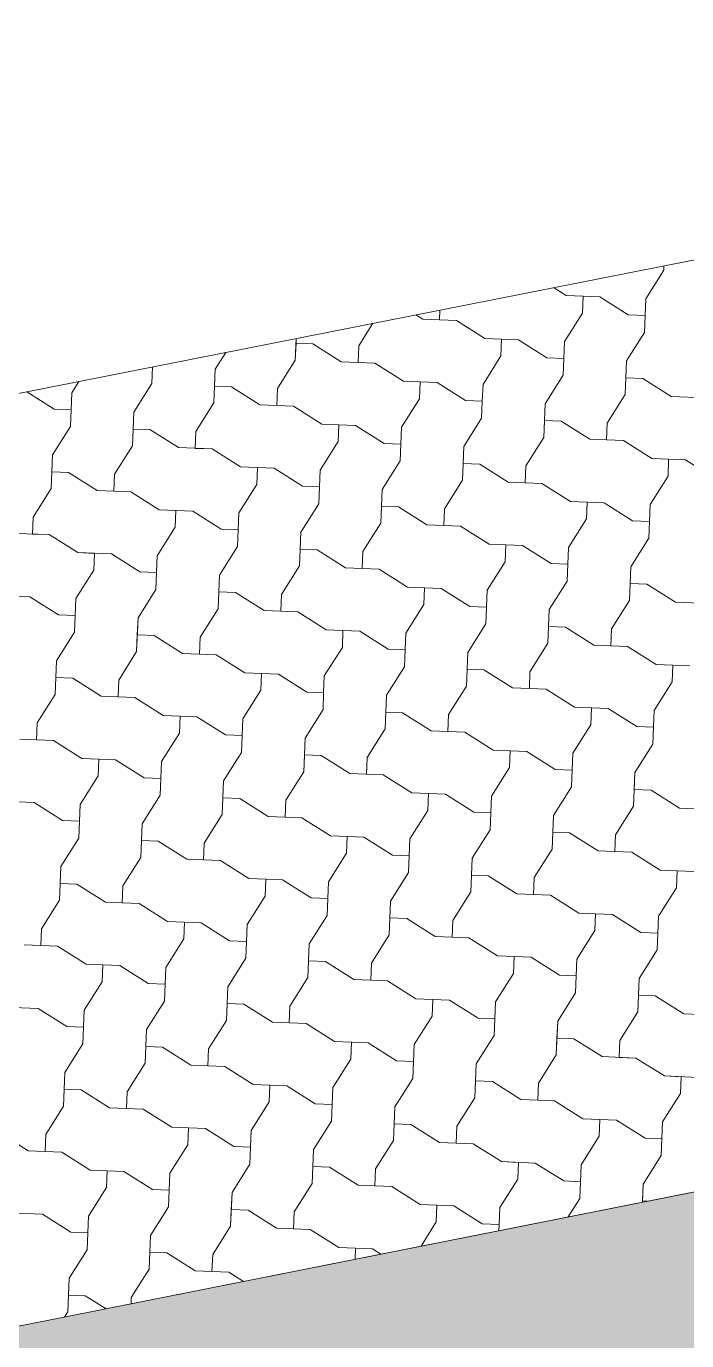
# Model space of a CAD drawing. Header units: metres. Extents: x -111189 to -108577, y -72951 to -72647.
# Drawn here: x -110663.104 to -110662.089, y -72941.344 to -72939.325 of the extents above; entities that cross this region are included whole.
import ezdxf

# ---------------------------------------------------------------- set-up
doc = ezdxf.new("R2010")
doc.units = ezdxf.units.M
doc.header["$MEASUREMENT"] = 0
doc.set_wipeout_variables(frame=1)
doc.linetypes.add('Dot & Dashed', pattern=[0.670278, 0.3175, -0.176389, 0, -0.176389])
doc.linetypes.add('Wipeout_Contour', pattern=[1, 0, -1])
for name, color, linetype in [('Muro Não Confinante - MNC1_1_0', 7, 'Continuous'), ('Muro Não Confinante - MNC1_1_02 - ESTRADAS', 7, 'Continuous'), ('Muro Não Confinante - MNC1_1_02 - PASSEIOS', 7, 'Continuous'), ('Planta Piso -1_1_01 - TERRENO PROPOSTO', 7, 'Continuous')]:
    doc.layers.add(name, color=color, linetype=linetype)

# ---------------------------------------------------------------- blocks, each defined once
blk = doc.blocks.new('*X143', base_point=(-110694.4627, -72968.689))
at = {"layer": 'Muro Não Confinante - MNC1_1_02 - PASSEIOS', "color": 253, "linetype": 'Continuous', "lineweight": 9, "ltscale": 1000}
for p, q in [((-110662.1516, -72939.7431), (-110662.1239, -72939.6994)), ((-110662.1239, -72939.6994), (-110662.1237, -72939.6925)), ((-110662.2934, -72939.726), (-110662.274, -72939.7383)), ((-110662.2934, -72939.726), (-110662.274, -72939.7383)), ((-110662.274, -72939.7383), (-110662.2481, -72939.7393)), ((-110662.274, -72939.7383), (-110662.2222, -72939.7403)), ((-110662.2491, -72939.7652), (-110662.2481, -72939.7393)), ((-110662.2222, -72939.7403), (-110662.1785, -72939.768)), ((-110662.1516, -72939.7431), (-110662.1526, -72939.769)), ((-110662.4682, -72939.7605), (-110662.4688, -72939.7754)), ((-110662.4682, -72939.7605), (-110662.4688, -72939.7754)), ((-110662.5929, -72939.8154), (-110662.5711, -72939.7808)), ((-110662.5929, -72939.8154), (-110662.5711, -72939.7808)), ((-110662.5051, -72939.7678), (-110662.4946, -72939.7744)), ((-110662.4946, -72939.7744), (-110662.4429, -72939.7765)), ((-110662.4429, -72939.7765), (-110662.4688, -72939.7754)), ((-110662.4429, -72939.7765), (-110662.3991, -72939.8041)), ((-110662.4429, -72939.7765), (-110662.3991, -72939.8041)), ((-110662.2768, -72939.8089), (-110662.2491, -72939.7652)), ((-110662.1785, -72939.768), (-110662.1526, -72939.769)), ((-110662.1536, -72939.7949), (-110662.1526, -72939.769)), ((-110662.1536, -72939.7949), (-110662.1526, -72939.769)), ((-110662.6905, -72939.8374), (-110662.6891, -72939.8042)), ((-110662.6891, -72939.8042), (-110662.6894, -72939.8116)), ((-110662.3991, -72939.8041), (-110662.3733, -72939.8051)), ((-110662.3991, -72939.8041), (-110662.3474, -72939.8061)), ((-110662.1813, -72939.8386), (-110662.1536, -72939.7949)), ((-110662.1813, -72939.8386), (-110662.1536, -72939.7949)), ((-110662.6905, -72939.8374), (-110662.6894, -72939.8116)), ((-110662.6636, -72939.8126), (-110662.6894, -72939.8116)), ((-110662.6636, -72939.8126), (-110662.6198, -72939.8402)), ((-110662.5929, -72939.8154), (-110662.5939, -72939.8412)), ((-110662.5929, -72939.8154), (-110662.5939, -72939.8412)), ((-110662.3743, -72939.831), (-110662.3733, -72939.8051)), ((-110662.3474, -72939.8061), (-110662.3036, -72939.8338)), ((-110662.2768, -72939.8089), (-110662.2778, -72939.8348)), ((-110662.8136, -72939.8515), (-110662.7972, -72939.8255)), ((-110662.8136, -72939.8515), (-110662.7972, -72939.8255)), ((-110662.7181, -72939.8812), (-110662.6905, -72939.8374)), ((-110662.7181, -72939.8812), (-110662.6905, -72939.8374)), ((-110662.6198, -72939.8402), (-110662.5681, -72939.8423)), ((-110662.5681, -72939.8423), (-110662.5939, -72939.8412)), ((-110662.5681, -72939.8423), (-110662.5243, -72939.8699)), ((-110662.5681, -72939.8423), (-110662.5243, -72939.8699)), ((-110662.4019, -72939.8748), (-110662.3743, -72939.831)), ((-110662.3036, -72939.8338), (-110662.2778, -72939.8348)), ((-110662.2788, -72939.8607), (-110662.2778, -72939.8348)), ((-110662.2788, -72939.8607), (-110662.2778, -72939.8348)), ((-110662.1833, -72939.8904), (-110662.1813, -72939.8386)), ((-110662.1813, -72939.8386), (-110662.1823, -72939.8645)), ((-110662.9111, -72939.8735), (-110662.9101, -72939.8478)), ((-110662.9111, -72939.8735), (-110662.9101, -72939.8478)), ((-110662.8156, -72939.9032), (-110662.8136, -72939.8515)), ((-110662.8136, -72939.8515), (-110662.8146, -72939.8774)), ((-110662.3064, -72939.9044), (-110662.2788, -72939.8607)), ((-110662.3064, -72939.9044), (-110662.2788, -72939.8607)), ((-110662.1833, -72939.8904), (-110662.1823, -72939.8645)), ((-110662.1564, -72939.8655), (-110662.1823, -72939.8645)), ((-110663.0343, -72939.8876), (-110663.0232, -72939.8701)), ((-110662.9388, -72939.9173), (-110662.9111, -72939.8735)), ((-110662.9388, -72939.9173), (-110662.9111, -72939.8735)), ((-110662.8156, -72939.9032), (-110662.8146, -72939.8774)), ((-110662.7888, -72939.8784), (-110662.8146, -72939.8774)), ((-110662.7888, -72939.8784), (-110662.745, -72939.906)), ((-110662.7181, -72939.8812), (-110662.7191, -72939.9071)), ((-110662.7181, -72939.8812), (-110662.7191, -72939.9071)), ((-110662.5243, -72939.8699), (-110662.4985, -72939.8709)), ((-110662.5243, -72939.8699), (-110662.4726, -72939.872)), ((-110662.4995, -72939.8968), (-110662.4985, -72939.8709)), ((-110662.4726, -72939.872), (-110662.4288, -72939.8996)), ((-110662.4019, -72939.8748), (-110662.403, -72939.9006)), ((-110662.1564, -72939.8655), (-110662.1127, -72939.8932)), ((-110663.1032, -72939.8859), (-110663.0612, -72939.9125)), ((-110663.0343, -72939.8876), (-110663.0353, -72939.9135)), ((-110662.8433, -72939.947), (-110662.8156, -72939.9032)), ((-110662.8433, -72939.947), (-110662.8156, -72939.9032)), ((-110662.5271, -72939.9406), (-110662.4995, -72939.8968)), ((-110662.4288, -72939.8996), (-110662.403, -72939.9006)), ((-110662.404, -72939.9265), (-110662.403, -72939.9006)), ((-110662.404, -72939.9265), (-110662.403, -72939.9006)), ((-110662.3085, -72939.9562), (-110662.3064, -72939.9044)), ((-110662.3064, -72939.9044), (-110662.3075, -72939.9303)), ((-110662.211, -72939.9341), (-110662.1833, -72939.8904)), ((-110662.211, -72939.9341), (-110662.1833, -72939.8904)), ((-110662.1127, -72939.8932), (-110662.0609, -72939.8952)), ((-110663.0612, -72939.9125), (-110663.0353, -72939.9135)), ((-110663.0363, -72939.9394), (-110663.0353, -72939.9135)), ((-110663.0363, -72939.9394), (-110663.0353, -72939.9135)), ((-110662.9408, -72939.969), (-110662.9388, -72939.9173)), ((-110662.9388, -72939.9173), (-110662.9398, -72939.9432)), ((-110662.745, -72939.906), (-110662.6933, -72939.9081)), ((-110662.6933, -72939.9081), (-110662.7191, -72939.9071)), ((-110662.6933, -72939.9081), (-110662.6495, -72939.9357)), ((-110662.6933, -72939.9081), (-110662.6495, -72939.9357)), ((-110663.0639, -72939.9831), (-110663.0363, -72939.9394)), ((-110663.0639, -72939.9831), (-110663.0363, -72939.9394)), ((-110662.9408, -72939.969), (-110662.9398, -72939.9432)), ((-110662.9139, -72939.9442), (-110662.9398, -72939.9432)), ((-110662.9139, -72939.9442), (-110662.8702, -72939.9718)), ((-110662.6495, -72939.9357), (-110662.6236, -72939.9367)), ((-110662.6495, -72939.9357), (-110662.5978, -72939.9378)), ((-110662.6247, -72939.9626), (-110662.6236, -72939.9367)), ((-110662.5978, -72939.9378), (-110662.554, -72939.9654)), ((-110662.5271, -72939.9406), (-110662.5281, -72939.9664)), ((-110662.4316, -72939.9702), (-110662.404, -72939.9265)), ((-110662.4316, -72939.9702), (-110662.404, -72939.9265)), ((-110662.3085, -72939.9562), (-110662.3075, -72939.9303)), ((-110662.2816, -72939.9313), (-110662.3075, -72939.9303)), ((-110662.2816, -72939.9313), (-110662.2378, -72939.959)), ((-110662.211, -72939.9341), (-110662.212, -72939.96)), ((-110662.211, -72939.9341), (-110662.212, -72939.96)), ((-110662.8433, -72939.947), (-110662.8443, -72939.9729)), ((-110662.8433, -72939.947), (-110662.8443, -72939.9729)), ((-110662.6523, -72940.0064), (-110662.6247, -72939.9626)), ((-110662.554, -72939.9654), (-110662.5281, -72939.9664)), ((-110662.3361, -72939.9999), (-110662.3085, -72939.9562)), ((-110662.3361, -72939.9999), (-110662.3085, -72939.9562)), ((-110662.2378, -72939.959), (-110662.1861, -72939.961)), ((-110662.1861, -72939.961), (-110662.212, -72939.96)), ((-110662.1861, -72939.961), (-110662.1423, -72939.9886)), ((-110662.1861, -72939.961), (-110662.1423, -72939.9886)), ((-110663.066, -72940.0348), (-110663.0639, -72939.9831)), ((-110663.0639, -72939.9831), (-110663.065, -72940.009)), ((-110662.9685, -72940.0128), (-110662.9408, -72939.969)), ((-110662.9685, -72940.0128), (-110662.9408, -72939.969)), ((-110662.8702, -72939.9718), (-110662.8184, -72939.9739)), ((-110662.8184, -72939.9739), (-110662.8443, -72939.9729)), ((-110662.8184, -72939.9739), (-110662.7747, -72940.0015)), ((-110662.8184, -72939.9739), (-110662.7747, -72940.0015)), ((-110662.5292, -72939.9923), (-110662.5281, -72939.9664)), ((-110662.5292, -72939.9923), (-110662.5281, -72939.9664)), ((-110662.4337, -72940.022), (-110662.4316, -72939.9702)), ((-110662.4316, -72939.9702), (-110662.4326, -72939.9961)), ((-110662.7747, -72940.0015), (-110662.7488, -72940.0025)), ((-110662.7747, -72940.0015), (-110662.723, -72940.0036)), ((-110662.7498, -72940.0284), (-110662.7488, -72940.0025)), ((-110662.723, -72940.0036), (-110662.6792, -72940.0312)), ((-110662.6523, -72940.0064), (-110662.6533, -72940.0322)), ((-110662.5568, -72940.0361), (-110662.5292, -72939.9923)), ((-110662.5568, -72940.0361), (-110662.5292, -72939.9923)), ((-110662.4337, -72940.022), (-110662.4326, -72939.9961)), ((-110662.4068, -72939.9971), (-110662.4326, -72939.9961)), ((-110662.4068, -72939.9971), (-110662.363, -72940.0248)), ((-110662.3361, -72939.9999), (-110662.3372, -72940.0258)), ((-110662.3361, -72939.9999), (-110662.3372, -72940.0258)), ((-110662.1423, -72939.9886), (-110662.1165, -72939.9897)), ((-110662.1423, -72939.9886), (-110662.0906, -72939.9907)), ((-110662.1175, -72940.0155), (-110662.1165, -72939.9897)), ((-110662.0906, -72939.9907), (-110662.0469, -72940.0183)), ((-110663.066, -72940.0348), (-110663.065, -72940.009)), ((-110663.0391, -72940.01), (-110663.065, -72940.009)), ((-110663.0391, -72940.01), (-110662.9953, -72940.0376)), ((-110662.9685, -72940.0128), (-110662.9695, -72940.0387)), ((-110662.9685, -72940.0128), (-110662.9695, -72940.0387)), ((-110662.4613, -72940.0657), (-110662.4337, -72940.022)), ((-110662.4613, -72940.0657), (-110662.4337, -72940.022)), ((-110662.363, -72940.0248), (-110662.3113, -72940.0268)), ((-110662.3113, -72940.0268), (-110662.3372, -72940.0258)), ((-110662.3113, -72940.0268), (-110662.2675, -72940.0545)), ((-110662.3113, -72940.0268), (-110662.2675, -72940.0545)), ((-110662.1451, -72940.0593), (-110662.1175, -72940.0155)), ((-110663.0936, -72940.0786), (-110663.066, -72940.0348)), ((-110663.0936, -72940.0786), (-110663.066, -72940.0348)), ((-110662.9953, -72940.0376), (-110662.9436, -72940.0397)), ((-110662.9436, -72940.0397), (-110662.9695, -72940.0387)), ((-110662.9436, -72940.0397), (-110662.8999, -72940.0673)), ((-110662.9436, -72940.0397), (-110662.8999, -72940.0673)), ((-110662.7775, -72940.0722), (-110662.7498, -72940.0284)), ((-110662.6792, -72940.0312), (-110662.6533, -72940.0322)), ((-110662.6543, -72940.0581), (-110662.6533, -72940.0322)), ((-110662.6543, -72940.0581), (-110662.6533, -72940.0322)), ((-110662.5589, -72940.0878), (-110662.5568, -72940.0361)), ((-110662.5568, -72940.0361), (-110662.5578, -72940.0619)), ((-110662.682, -72940.1019), (-110662.6543, -72940.0581)), ((-110662.682, -72940.1019), (-110662.6543, -72940.0581)), ((-110662.5589, -72940.0878), (-110662.5578, -72940.0619)), ((-110662.532, -72940.0629), (-110662.5578, -72940.0619)), ((-110662.532, -72940.0629), (-110662.4882, -72940.0906)), ((-110662.4613, -72940.0657), (-110662.4623, -72940.0916)), ((-110662.4613, -72940.0657), (-110662.4623, -72940.0916)), ((-110662.2675, -72940.0545), (-110662.2417, -72940.0555)), ((-110662.2675, -72940.0545), (-110662.2158, -72940.0565)), ((-110662.2427, -72940.0813), (-110662.2417, -72940.0555)), ((-110662.2158, -72940.0565), (-110662.172, -72940.0841)), ((-110662.1451, -72940.0593), (-110662.1462, -72940.0852)), ((-110663.0936, -72940.0786), (-110663.0947, -72940.1045)), ((-110663.0936, -72940.0786), (-110663.0947, -72940.1045)), ((-110662.8999, -72940.0673), (-110662.874, -72940.0684)), ((-110662.8999, -72940.0673), (-110662.8481, -72940.0694)), ((-110662.875, -72940.0942), (-110662.874, -72940.0684)), ((-110662.8481, -72940.0694), (-110662.8044, -72940.097)), ((-110662.7775, -72940.0722), (-110662.7785, -72940.098)), ((-110662.2703, -72940.1251), (-110662.2427, -72940.0813)), ((-110662.172, -72940.0841), (-110662.1462, -72940.0852)), ((-110662.1472, -72940.111), (-110662.1462, -72940.0852)), ((-110662.1472, -72940.111), (-110662.1462, -72940.0852)), ((-110663.1205, -72940.1035), (-110663.0688, -72940.1055)), ((-110663.0688, -72940.1055), (-110663.0947, -72940.1045)), ((-110663.0688, -72940.1055), (-110663.025, -72940.1331)), ((-110663.0688, -72940.1055), (-110663.025, -72940.1331)), ((-110662.9027, -72940.138), (-110662.875, -72940.0942)), ((-110662.8044, -72940.097), (-110662.7785, -72940.098)), ((-110662.7795, -72940.1239), (-110662.7785, -72940.098)), ((-110662.7795, -72940.1239), (-110662.7785, -72940.098)), ((-110662.684, -72940.1536), (-110662.682, -72940.1019)), ((-110662.682, -72940.1019), (-110662.683, -72940.1277)), ((-110662.5865, -72940.1315), (-110662.5589, -72940.0878)), ((-110662.5865, -72940.1315), (-110662.5589, -72940.0878)), ((-110662.4882, -72940.0906), (-110662.4365, -72940.0926)), ((-110662.4365, -72940.0926), (-110662.4623, -72940.0916)), ((-110662.4365, -72940.0926), (-110662.3927, -72940.1203)), ((-110662.4365, -72940.0926), (-110662.3927, -72940.1203)), ((-110662.8072, -72940.1677), (-110662.7795, -72940.1239)), ((-110662.8072, -72940.1677), (-110662.7795, -72940.1239)), ((-110662.684, -72940.1536), (-110662.683, -72940.1277)), ((-110662.6571, -72940.1287), (-110662.683, -72940.1277)), ((-110662.3927, -72940.1203), (-110662.3668, -72940.1213)), ((-110662.3927, -72940.1203), (-110662.341, -72940.1223)), ((-110662.3679, -72940.1471), (-110662.3668, -72940.1213)), ((-110662.341, -72940.1223), (-110662.2972, -72940.1499)), ((-110662.2703, -72940.1251), (-110662.2714, -72940.151)), ((-110662.1748, -72940.1548), (-110662.1472, -72940.111)), ((-110662.1748, -72940.1548), (-110662.1472, -72940.111)), ((-110663.025, -72940.1331), (-110662.9992, -72940.1342)), ((-110663.025, -72940.1331), (-110662.9733, -72940.1352)), ((-110663.0002, -72940.16), (-110662.9992, -72940.1342)), ((-110662.9733, -72940.1352), (-110662.9295, -72940.1628)), ((-110662.9027, -72940.138), (-110662.9037, -72940.1638)), ((-110662.6571, -72940.1287), (-110662.6134, -72940.1564)), ((-110662.5865, -72940.1315), (-110662.5875, -72940.1574)), ((-110662.5865, -72940.1315), (-110662.5875, -72940.1574)), ((-110662.3955, -72940.1909), (-110662.3679, -72940.1471)), ((-110663.0278, -72940.2038), (-110663.0002, -72940.16)), ((-110662.9295, -72940.1628), (-110662.9037, -72940.1638)), ((-110662.9047, -72940.1897), (-110662.9037, -72940.1638)), ((-110662.9047, -72940.1897), (-110662.9037, -72940.1638)), ((-110662.8092, -72940.2194), (-110662.8072, -72940.1677)), ((-110662.8072, -72940.1677), (-110662.8082, -72940.1935)), ((-110662.7117, -72940.1974), (-110662.684, -72940.1536)), ((-110662.7117, -72940.1974), (-110662.684, -72940.1536)), ((-110662.6134, -72940.1564), (-110662.5617, -72940.1584)), ((-110662.5617, -72940.1584), (-110662.5875, -72940.1574)), ((-110662.5617, -72940.1584), (-110662.5179, -72940.1861)), ((-110662.5617, -72940.1584), (-110662.5179, -72940.1861)), ((-110662.2972, -72940.1499), (-110662.2714, -72940.151)), ((-110662.2724, -72940.1768), (-110662.2714, -72940.151)), ((-110662.2724, -72940.1768), (-110662.2714, -72940.151)), ((-110662.1769, -72940.2065), (-110662.1748, -72940.1548)), ((-110662.1748, -72940.1548), (-110662.1759, -72940.1807)), ((-110662.5179, -72940.1861), (-110662.492, -72940.1871)), ((-110662.5179, -72940.1861), (-110662.4662, -72940.1881)), ((-110662.493, -72940.213), (-110662.492, -72940.1871)), ((-110662.4662, -72940.1881), (-110662.4224, -72940.2158)), ((-110662.3, -72940.2206), (-110662.2724, -72940.1768)), ((-110662.3, -72940.2206), (-110662.2724, -72940.1768)), ((-110662.1769, -72940.2065), (-110662.1759, -72940.1807)), ((-110662.15, -72940.1817), (-110662.1759, -72940.1807)), ((-110662.15, -72940.1817), (-110662.1062, -72940.2093)), ((-110663.1502, -72940.1989), (-110663.0985, -72940.201)), ((-110663.0985, -72940.201), (-110663.0547, -72940.2286)), ((-110663.0278, -72940.2038), (-110663.0289, -72940.2297)), ((-110662.9323, -72940.2335), (-110662.9047, -72940.1897)), ((-110662.9323, -72940.2335), (-110662.9047, -72940.1897)), ((-110662.8092, -72940.2194), (-110662.8082, -72940.1935)), ((-110662.7823, -72940.1946), (-110662.8082, -72940.1935)), ((-110662.7823, -72940.1946), (-110662.7386, -72940.2222)), ((-110662.7117, -72940.1974), (-110662.7127, -72940.2232)), ((-110662.7117, -72940.1974), (-110662.7127, -72940.2232)), ((-110662.3955, -72940.1909), (-110662.3965, -72940.2168)), ((-110662.2045, -72940.2503), (-110662.1769, -72940.2065)), ((-110662.2045, -72940.2503), (-110662.1769, -72940.2065)), ((-110663.0547, -72940.2286), (-110663.0289, -72940.2297)), ((-110662.8368, -72940.2632), (-110662.8092, -72940.2194)), ((-110662.8368, -72940.2632), (-110662.8092, -72940.2194)), ((-110662.7386, -72940.2222), (-110662.6868, -72940.2242)), ((-110662.6868, -72940.2242), (-110662.7127, -72940.2232)), ((-110662.6868, -72940.2242), (-110662.6431, -72940.2519)), ((-110662.6868, -72940.2242), (-110662.6431, -72940.2519)), ((-110662.5207, -72940.2567), (-110662.493, -72940.213)), ((-110662.4224, -72940.2158), (-110662.3965, -72940.2168)), ((-110662.3976, -72940.2426), (-110662.3965, -72940.2168)), ((-110662.3976, -72940.2426), (-110662.3965, -72940.2168)), ((-110662.3021, -72940.2723), (-110662.3, -72940.2206)), ((-110662.3, -72940.2206), (-110662.301, -72940.2465)), ((-110662.1062, -72940.2093), (-110662.0545, -72940.2114)), ((-110663.0299, -72940.2555), (-110663.0289, -72940.2297)), ((-110663.0299, -72940.2555), (-110663.0289, -72940.2297)), ((-110662.9344, -72940.2852), (-110662.9323, -72940.2335)), ((-110662.9323, -72940.2335), (-110662.9334, -72940.2593)), ((-110662.4252, -72940.2864), (-110662.3976, -72940.2426)), ((-110662.4252, -72940.2864), (-110662.3976, -72940.2426)), ((-110662.3021, -72940.2723), (-110662.301, -72940.2465)), ((-110662.2752, -72940.2475), (-110662.301, -72940.2465)), ((-110662.2752, -72940.2475), (-110662.2314, -72940.2751)), ((-110663.0575, -72940.2993), (-110663.0299, -72940.2555)), ((-110663.0575, -72940.2993), (-110663.0299, -72940.2555)), ((-110662.9344, -72940.2852), (-110662.9334, -72940.2593)), ((-110662.9075, -72940.2604), (-110662.9334, -72940.2593)), ((-110662.9075, -72940.2604), (-110662.8637, -72940.288)), ((-110662.8368, -72940.2632), (-110662.8379, -72940.289)), ((-110662.8368, -72940.2632), (-110662.8379, -72940.289)), ((-110662.6431, -72940.2519), (-110662.6172, -72940.2529)), ((-110662.6431, -72940.2519), (-110662.5913, -72940.2539)), ((-110662.6182, -72940.2788), (-110662.6172, -72940.2529)), ((-110662.5913, -72940.2539), (-110662.5476, -72940.2816)), ((-110662.5207, -72940.2567), (-110662.5217, -72940.2826)), ((-110662.2045, -72940.2503), (-110662.2055, -72940.2761)), ((-110662.2045, -72940.2503), (-110662.2055, -72940.2761)), ((-110662.962, -72940.329), (-110662.9344, -72940.2852)), ((-110662.962, -72940.329), (-110662.9344, -72940.2852)), ((-110662.8637, -72940.288), (-110662.812, -72940.29)), ((-110662.812, -72940.29), (-110662.8379, -72940.289)), ((-110662.6459, -72940.3225), (-110662.6182, -72940.2788)), ((-110662.5476, -72940.2816), (-110662.5217, -72940.2826)), ((-110662.5227, -72940.3084), (-110662.5217, -72940.2826)), ((-110662.5227, -72940.3084), (-110662.5217, -72940.2826)), ((-110662.4272, -72940.3381), (-110662.4252, -72940.2864)), ((-110662.4252, -72940.2864), (-110662.4262, -72940.3123)), ((-110662.3297, -72940.3161), (-110662.3021, -72940.2723)), ((-110662.3297, -72940.3161), (-110662.3021, -72940.2723)), ((-110662.2314, -72940.2751), (-110662.1797, -72940.2772)), ((-110662.1797, -72940.2772), (-110662.2055, -72940.2761)), ((-110662.1797, -72940.2772), (-110662.1359, -72940.3048)), ((-110662.1797, -72940.2772), (-110662.1359, -72940.3048)), ((-110663.0596, -72940.351), (-110663.0575, -72940.2993)), ((-110663.0575, -72940.2993), (-110663.0585, -72940.3251)), ((-110662.812, -72940.29), (-110662.7682, -72940.3177)), ((-110662.812, -72940.29), (-110662.7682, -72940.3177)), ((-110662.5504, -72940.3522), (-110662.5227, -72940.3084)), ((-110662.5504, -72940.3522), (-110662.5227, -72940.3084)), ((-110662.1359, -72940.3048), (-110662.1101, -72940.3058)), ((-110662.1359, -72940.3048), (-110662.0842, -72940.3069)), ((-110662.1111, -72940.3317), (-110662.1101, -72940.3058)), ((-110663.0596, -72940.351), (-110663.0585, -72940.3251)), ((-110663.0327, -72940.3262), (-110663.0585, -72940.3251)), ((-110663.0327, -72940.3262), (-110662.9889, -72940.3538)), ((-110662.962, -72940.329), (-110662.963, -72940.3548)), ((-110662.962, -72940.329), (-110662.963, -72940.3548)), ((-110662.7682, -72940.3177), (-110662.7424, -72940.3187)), ((-110662.7682, -72940.3177), (-110662.7165, -72940.3197)), ((-110662.7434, -72940.3446), (-110662.7424, -72940.3187)), ((-110662.7165, -72940.3197), (-110662.6727, -72940.3474)), ((-110662.6459, -72940.3225), (-110662.6469, -72940.3484)), ((-110662.4272, -72940.3381), (-110662.4262, -72940.3123)), ((-110662.4004, -72940.3133), (-110662.4262, -72940.3123)), ((-110662.4004, -72940.3133), (-110662.3566, -72940.3409)), ((-110662.3297, -72940.3161), (-110662.3307, -72940.342)), ((-110662.3297, -72940.3161), (-110662.3307, -72940.342)), ((-110662.771, -72940.3883), (-110662.7434, -72940.3446)), ((-110662.6727, -72940.3474), (-110662.6469, -72940.3484)), ((-110662.6479, -72940.3743), (-110662.6469, -72940.3484)), ((-110662.6479, -72940.3743), (-110662.6469, -72940.3484)), ((-110662.4549, -72940.3819), (-110662.4272, -72940.3381)), ((-110662.4549, -72940.3819), (-110662.4272, -72940.3381)), ((-110662.3566, -72940.3409), (-110662.3049, -72940.343)), ((-110662.3049, -72940.343), (-110662.3307, -72940.342)), ((-110662.3049, -72940.343), (-110662.2611, -72940.3706)), ((-110662.3049, -72940.343), (-110662.2611, -72940.3706)), ((-110662.1387, -72940.3755), (-110662.1111, -72940.3317)), ((-110663.0872, -72940.3948), (-110663.0596, -72940.351)), ((-110663.0872, -72940.3948), (-110663.0596, -72940.351)), ((-110662.9889, -72940.3538), (-110662.9372, -72940.3559)), ((-110662.9372, -72940.3559), (-110662.963, -72940.3548)), ((-110662.9372, -72940.3559), (-110662.8934, -72940.3835)), ((-110662.9372, -72940.3559), (-110662.8934, -72940.3835)), ((-110662.5524, -72940.4039), (-110662.5504, -72940.3522)), ((-110662.5504, -72940.3522), (-110662.5514, -72940.3781)), ((-110662.8934, -72940.3835), (-110662.8676, -72940.3845)), ((-110662.8934, -72940.3835), (-110662.8417, -72940.3855)), ((-110662.8686, -72940.4104), (-110662.8676, -72940.3845)), ((-110662.8417, -72940.3855), (-110662.7979, -72940.4132)), ((-110662.771, -72940.3883), (-110662.7721, -72940.4142)), ((-110662.6755, -72940.418), (-110662.6479, -72940.3743)), ((-110662.6755, -72940.418), (-110662.6479, -72940.3743)), ((-110662.5524, -72940.4039), (-110662.5514, -72940.3781)), ((-110662.5255, -72940.3791), (-110662.5514, -72940.3781)), ((-110662.5255, -72940.3791), (-110662.4818, -72940.4067)), ((-110662.4549, -72940.3819), (-110662.4559, -72940.4078)), ((-110662.4549, -72940.3819), (-110662.4559, -72940.4078)), ((-110662.2611, -72940.3706), (-110662.2352, -72940.3716)), ((-110662.2611, -72940.3706), (-110662.2094, -72940.3727)), ((-110662.2363, -72940.3975), (-110662.2352, -72940.3716)), ((-110662.2094, -72940.3727), (-110662.1656, -72940.4003)), ((-110662.1387, -72940.3755), (-110662.1397, -72940.4013)), ((-110663.0872, -72940.3948), (-110663.0882, -72940.4206)), ((-110663.0872, -72940.3948), (-110663.0882, -72940.4206)), ((-110662.8962, -72940.4541), (-110662.8686, -72940.4104)), ((-110662.5801, -72940.4477), (-110662.5524, -72940.4039)), ((-110662.5801, -72940.4477), (-110662.5524, -72940.4039)), ((-110662.4818, -72940.4067), (-110662.43, -72940.4088)), ((-110662.43, -72940.4088), (-110662.4559, -72940.4078)), ((-110662.43, -72940.4088), (-110662.3863, -72940.4364)), ((-110662.43, -72940.4088), (-110662.3863, -72940.4364)), ((-110662.2639, -72940.4413), (-110662.2363, -72940.3975)), ((-110662.1656, -72940.4003), (-110662.1397, -72940.4013)), ((-110662.1408, -72940.4272), (-110662.1397, -72940.4013)), ((-110662.1408, -72940.4272), (-110662.1397, -72940.4013)), ((-110663.1141, -72940.4196), (-110663.0624, -72940.4217)), ((-110663.0624, -72940.4217), (-110663.0882, -72940.4206)), ((-110663.0624, -72940.4217), (-110663.0186, -72940.4493)), ((-110663.0624, -72940.4217), (-110663.0186, -72940.4493)), ((-110662.7979, -72940.4132), (-110662.7721, -72940.4142)), ((-110662.7731, -72940.4401), (-110662.7721, -72940.4142)), ((-110662.7731, -72940.4401), (-110662.7721, -72940.4142)), ((-110662.6776, -72940.4697), (-110662.6755, -72940.418)), ((-110662.6755, -72940.418), (-110662.6766, -72940.4439)), ((-110662.1684, -72940.471), (-110662.1408, -72940.4272)), ((-110662.1684, -72940.471), (-110662.1408, -72940.4272)), ((-110663.0186, -72940.4493), (-110662.9927, -72940.4503)), ((-110663.0186, -72940.4493), (-110662.9669, -72940.4513)), ((-110662.9938, -72940.4762), (-110662.9927, -72940.4503)), ((-110662.8007, -72940.4838), (-110662.7731, -72940.4401)), ((-110662.8007, -72940.4838), (-110662.7731, -72940.4401)), ((-110662.6776, -72940.4697), (-110662.6766, -72940.4439)), ((-110662.6507, -72940.4449), (-110662.6766, -72940.4439)), ((-110662.6507, -72940.4449), (-110662.6069, -72940.4725)), ((-110662.5801, -72940.4477), (-110662.5811, -72940.4736)), ((-110662.5801, -72940.4477), (-110662.5811, -72940.4736)), ((-110662.3863, -72940.4364), (-110662.3604, -72940.4374)), ((-110662.3863, -72940.4364), (-110662.3345, -72940.4385)), ((-110662.3614, -72940.4633), (-110662.3604, -72940.4374)), ((-110662.3345, -72940.4385), (-110662.2908, -72940.4661)), ((-110662.2639, -72940.4413), (-110662.2649, -72940.4671)), ((-110662.9669, -72940.4513), (-110662.9231, -72940.479)), ((-110662.8962, -72940.4541), (-110662.8972, -72940.48)), ((-110662.7052, -72940.5135), (-110662.6776, -72940.4697)), ((-110662.7052, -72940.5135), (-110662.6776, -72940.4697)), ((-110662.3891, -72940.5071), (-110662.3614, -72940.4633)), ((-110662.2908, -72940.4661), (-110662.2649, -72940.4671)), ((-110662.2659, -72940.493), (-110662.2649, -72940.4671)), ((-110662.2659, -72940.493), (-110662.2649, -72940.4671)), ((-110662.1704, -72940.5227), (-110662.1684, -72940.471)), ((-110662.1684, -72940.471), (-110662.1694, -72940.4968)), ((-110663.0214, -72940.52), (-110662.9938, -72940.4762)), ((-110662.9231, -72940.479), (-110662.8972, -72940.48)), ((-110662.8983, -72940.5059), (-110662.8972, -72940.48)), ((-110662.8983, -72940.5059), (-110662.8972, -72940.48)), ((-110662.8028, -72940.5356), (-110662.8007, -72940.4838)), ((-110662.8007, -72940.4838), (-110662.8017, -72940.5097)), ((-110662.6069, -72940.4725), (-110662.5552, -72940.4746)), ((-110662.5552, -72940.4746), (-110662.5811, -72940.4736)), ((-110662.5552, -72940.4746), (-110662.5114, -72940.5022)), ((-110662.5552, -72940.4746), (-110662.5114, -72940.5022)), ((-110662.9259, -72940.5496), (-110662.8983, -72940.5059)), ((-110662.9259, -72940.5496), (-110662.8983, -72940.5059)), ((-110662.8028, -72940.5356), (-110662.8017, -72940.5097)), ((-110662.7759, -72940.5107), (-110662.8017, -72940.5097)), ((-110662.7759, -72940.5107), (-110662.7321, -72940.5384)), ((-110662.5114, -72940.5022), (-110662.4856, -72940.5033)), ((-110662.5114, -72940.5022), (-110662.4597, -72940.5043)), ((-110662.4866, -72940.5291), (-110662.4856, -72940.5033)), ((-110662.4597, -72940.5043), (-110662.416, -72940.5319)), ((-110662.3891, -72940.5071), (-110662.3901, -72940.5329)), ((-110662.2936, -72940.5368), (-110662.2659, -72940.493)), ((-110662.2936, -72940.5368), (-110662.2659, -72940.493)), ((-110662.1704, -72940.5227), (-110662.1694, -72940.4968)), ((-110662.1436, -72940.4978), (-110662.1694, -72940.4968)), ((-110662.1436, -72940.4978), (-110662.0998, -72940.5255)), ((-110663.1438, -72940.5151), (-110663.092, -72940.5172)), ((-110663.092, -72940.5172), (-110663.0483, -72940.5448)), ((-110663.0214, -72940.52), (-110663.0224, -72940.5458)), ((-110662.7052, -72940.5135), (-110662.7063, -72940.5394)), ((-110662.7052, -72940.5135), (-110662.7063, -72940.5394)), ((-110662.5142, -72940.5729), (-110662.4866, -72940.5291)), ((-110662.1981, -72940.5665), (-110662.1704, -72940.5227)), ((-110662.1981, -72940.5665), (-110662.1704, -72940.5227)), ((-110662.0998, -72940.5255), (-110662.0481, -72940.5275)), ((-110663.0483, -72940.5448), (-110663.0224, -72940.5458)), ((-110663.0234, -72940.5717), (-110663.0224, -72940.5458)), ((-110663.0234, -72940.5717), (-110663.0224, -72940.5458)), ((-110662.9279, -72940.6014), (-110662.9259, -72940.5496)), ((-110662.9259, -72940.5496), (-110662.9269, -72940.5755)), ((-110662.8304, -72940.5793), (-110662.8028, -72940.5356)), ((-110662.8304, -72940.5793), (-110662.8028, -72940.5356)), ((-110662.7321, -72940.5384), (-110662.6804, -72940.5404)), ((-110662.6804, -72940.5404), (-110662.7063, -72940.5394)), ((-110662.6804, -72940.5404), (-110662.6366, -72940.568)), ((-110662.6804, -72940.5404), (-110662.6366, -72940.568)), ((-110662.416, -72940.5319), (-110662.3901, -72940.5329)), ((-110662.3911, -72940.5588), (-110662.3901, -72940.5329)), ((-110662.3911, -72940.5588), (-110662.3901, -72940.5329)), ((-110662.2956, -72940.5885), (-110662.2936, -72940.5368)), ((-110662.2936, -72940.5368), (-110662.2946, -72940.5626)), ((-110663.0511, -72940.6154), (-110663.0234, -72940.5717)), ((-110663.0511, -72940.6154), (-110663.0234, -72940.5717)), ((-110662.6366, -72940.568), (-110662.6108, -72940.5691)), ((-110662.6366, -72940.568), (-110662.5849, -72940.5701)), ((-110662.6118, -72940.5949), (-110662.6108, -72940.5691)), ((-110662.5849, -72940.5701), (-110662.5411, -72940.5977)), ((-110662.4188, -72940.6026), (-110662.3911, -72940.5588)), ((-110662.4188, -72940.6026), (-110662.3911, -72940.5588)), ((-110662.2956, -72940.5885), (-110662.2946, -72940.5626)), ((-110662.2687, -72940.5637), (-110662.2946, -72940.5626)), ((-110662.2687, -72940.5637), (-110662.225, -72940.5913)), ((-110662.1981, -72940.5665), (-110662.1991, -72940.5923)), ((-110662.1981, -72940.5665), (-110662.1991, -72940.5923)), ((-110662.9279, -72940.6014), (-110662.9269, -72940.5755)), ((-110662.9011, -72940.5765), (-110662.9269, -72940.5755)), ((-110662.9011, -72940.5765), (-110662.8573, -72940.6042)), ((-110662.8304, -72940.5793), (-110662.8314, -72940.6052)), ((-110662.8304, -72940.5793), (-110662.8314, -72940.6052)), ((-110662.5142, -72940.5729), (-110662.5153, -72940.5987)), ((-110662.3233, -72940.6323), (-110662.2956, -72940.5885)), ((-110662.3233, -72940.6323), (-110662.2956, -72940.5885)), ((-110662.225, -72940.5913), (-110662.1732, -72940.5933)), ((-110662.9556, -72940.6451), (-110662.9279, -72940.6014)), ((-110662.9556, -72940.6451), (-110662.9279, -72940.6014)), ((-110662.8573, -72940.6042), (-110662.8056, -72940.6062)), ((-110662.8056, -72940.6062), (-110662.8314, -72940.6052)), ((-110662.8056, -72940.6062), (-110662.7618, -72940.6338)), ((-110662.8056, -72940.6062), (-110662.7618, -72940.6338)), ((-110662.6394, -72940.6387), (-110662.6118, -72940.5949)), ((-110662.5411, -72940.5977), (-110662.5153, -72940.5987)), ((-110662.5163, -72940.6246), (-110662.5153, -72940.5987)), ((-110662.5163, -72940.6246), (-110662.5153, -72940.5987)), ((-110662.4208, -72940.6543), (-110662.4188, -72940.6026)), ((-110662.4188, -72940.6026), (-110662.4198, -72940.6284)), ((-110662.1732, -72940.5933), (-110662.1991, -72940.5923)), ((-110662.1732, -72940.5933), (-110662.1295, -72940.621)), ((-110662.1732, -72940.5933), (-110662.1295, -72940.621)), ((-110663.0531, -72940.6672), (-110663.0511, -72940.6154)), ((-110663.0511, -72940.6154), (-110663.0521, -72940.6413)), ((-110662.5439, -72940.6684), (-110662.5163, -72940.6246)), ((-110662.5439, -72940.6684), (-110662.5163, -72940.6246)), ((-110662.4208, -72940.6543), (-110662.4198, -72940.6284)), ((-110662.3939, -72940.6295), (-110662.4198, -72940.6284)), ((-110662.3939, -72940.6295), (-110662.3501, -72940.6571)), ((-110662.3233, -72940.6323), (-110662.3243, -72940.6581)), ((-110662.3233, -72940.6323), (-110662.3243, -72940.6581)), ((-110662.1295, -72940.621), (-110662.1036, -72940.622)), ((-110662.1295, -72940.621), (-110662.0778, -72940.623)), ((-110662.1046, -72940.6479), (-110662.1036, -72940.622)), ((-110663.0531, -72940.6672), (-110663.0521, -72940.6413)), ((-110663.0262, -72940.6423), (-110663.0521, -72940.6413)), ((-110663.0262, -72940.6423), (-110662.9825, -72940.67)), ((-110662.9556, -72940.6451), (-110662.9566, -72940.671)), ((-110662.9556, -72940.6451), (-110662.9566, -72940.671)), ((-110662.7618, -72940.6338), (-110662.7359, -72940.6349)), ((-110662.7618, -72940.6338), (-110662.7101, -72940.6359)), ((-110662.737, -72940.6607), (-110662.7359, -72940.6349)), ((-110662.7101, -72940.6359), (-110662.6663, -72940.6635)), ((-110662.6394, -72940.6387), (-110662.6404, -72940.6646)), ((-110662.1323, -72940.6916), (-110662.1046, -72940.6479)), ((-110663.0808, -72940.7109), (-110663.0531, -72940.6672)), ((-110663.0808, -72940.7109), (-110663.0531, -72940.6672)), ((-110662.9825, -72940.67), (-110662.9307, -72940.672)), ((-110662.9307, -72940.672), (-110662.9566, -72940.671)), ((-110662.9307, -72940.672), (-110662.887, -72940.6997)), ((-110662.9307, -72940.672), (-110662.887, -72940.6997)), ((-110662.7646, -72940.7045), (-110662.737, -72940.6607)), ((-110662.6663, -72940.6635), (-110662.6404, -72940.6646)), ((-110662.6415, -72940.6904), (-110662.6404, -72940.6646)), ((-110662.6415, -72940.6904), (-110662.6404, -72940.6646)), ((-110662.546, -72940.7201), (-110662.5439, -72940.6684)), ((-110662.5439, -72940.6684), (-110662.545, -72940.6942)), ((-110662.4484, -72940.6981), (-110662.4208, -72940.6543)), ((-110662.4484, -72940.6981), (-110662.4208, -72940.6543)), ((-110662.3501, -72940.6571), (-110662.2984, -72940.6591)), ((-110662.2984, -72940.6591), (-110662.3243, -72940.6581)), ((-110662.2984, -72940.6591), (-110662.2547, -72940.6868)), ((-110662.2984, -72940.6591), (-110662.2547, -72940.6868)), ((-110662.6691, -72940.7342), (-110662.6415, -72940.6904)), ((-110662.6691, -72940.7342), (-110662.6415, -72940.6904)), ((-110662.2547, -72940.6868), (-110662.2288, -72940.6878)), ((-110662.2547, -72940.6868), (-110662.2029, -72940.6888)), ((-110662.2298, -72940.7137), (-110662.2288, -72940.6878)), ((-110662.2029, -72940.6888), (-110662.1592, -72940.7165)), ((-110662.1323, -72940.6916), (-110662.1333, -72940.7175)), ((-110663.0808, -72940.7109), (-110663.0818, -72940.7368)), ((-110663.0808, -72940.7109), (-110663.0818, -72940.7368)), ((-110662.887, -72940.6997), (-110662.8611, -72940.7007)), ((-110662.887, -72940.6997), (-110662.8353, -72940.7017)), ((-110662.8621, -72940.7265), (-110662.8611, -72940.7007)), ((-110662.8353, -72940.7017), (-110662.7915, -72940.7293)), ((-110662.7646, -72940.7045), (-110662.7656, -72940.7304)), ((-110662.546, -72940.7201), (-110662.545, -72940.6942)), ((-110662.5191, -72940.6953), (-110662.545, -72940.6942)), ((-110662.5191, -72940.6953), (-110662.4753, -72940.7229)), ((-110662.4484, -72940.6981), (-110662.4495, -72940.7239)), ((-110662.4484, -72940.6981), (-110662.4495, -72940.7239)), ((-110662.8898, -72940.7703), (-110662.8621, -72940.7265)), ((-110662.7915, -72940.7293), (-110662.7656, -72940.7304)), ((-110662.7666, -72940.7562), (-110662.7656, -72940.7304)), ((-110662.7666, -72940.7562), (-110662.7656, -72940.7304)), ((-110662.5736, -72940.7639), (-110662.546, -72940.7201)), ((-110662.5736, -72940.7639), (-110662.546, -72940.7201)), ((-110662.4753, -72940.7229), (-110662.4236, -72940.725)), ((-110662.4236, -72940.725), (-110662.4495, -72940.7239)), ((-110662.4236, -72940.725), (-110662.3798, -72940.7526)), ((-110662.4236, -72940.725), (-110662.3798, -72940.7526)), ((-110662.2575, -72940.7574), (-110662.2298, -72940.7137)), ((-110662.1592, -72940.7165), (-110662.1333, -72940.7175)), ((-110662.1343, -72940.7434), (-110662.1333, -72940.7175)), ((-110662.1343, -72940.7434), (-110662.1333, -72940.7175)), ((-110663.1076, -72940.7358), (-110663.0559, -72940.7378)), ((-110663.0559, -72940.7378), (-110663.0818, -72940.7368)), ((-110663.0559, -72940.7378), (-110663.0122, -72940.7655)), ((-110663.0559, -72940.7378), (-110663.0122, -72940.7655)), ((-110662.6712, -72940.7859), (-110662.6691, -72940.7342)), ((-110662.6691, -72940.7342), (-110662.6701, -72940.76)), ((-110662.3798, -72940.7526), (-110662.354, -72940.7536)), ((-110662.3798, -72940.7526), (-110662.3281, -72940.7546)), ((-110662.355, -72940.7795), (-110662.354, -72940.7536)), ((-110662.162, -72940.7871), (-110662.1343, -72940.7434)), ((-110662.162, -72940.7871), (-110662.1343, -72940.7434)), ((-110663.0122, -72940.7655), (-110662.9863, -72940.7665)), ((-110663.0122, -72940.7655), (-110662.9604, -72940.7675)), ((-110662.9873, -72940.7923), (-110662.9863, -72940.7665)), ((-110662.9604, -72940.7675), (-110662.9167, -72940.7951)), ((-110662.8898, -72940.7703), (-110662.8908, -72940.7962)), ((-110662.7943, -72940.8), (-110662.7666, -72940.7562)), ((-110662.7943, -72940.8), (-110662.7666, -72940.7562)), ((-110662.6712, -72940.7859), (-110662.6701, -72940.76)), ((-110662.6443, -72940.7611), (-110662.6701, -72940.76)), ((-110662.6443, -72940.7611), (-110662.6005, -72940.7887)), ((-110662.5736, -72940.7639), (-110662.5746, -72940.7897)), ((-110662.5736, -72940.7639), (-110662.5746, -72940.7897)), ((-110662.3281, -72940.7546), (-110662.2843, -72940.7823)), ((-110662.2575, -72940.7574), (-110662.2585, -72940.7833)), ((-110663.015, -72940.8361), (-110662.9873, -72940.7923)), ((-110662.6988, -72940.8297), (-110662.6712, -72940.7859)), ((-110662.6988, -72940.8297), (-110662.6712, -72940.7859)), ((-110662.6005, -72940.7887), (-110662.5488, -72940.7908)), ((-110662.5488, -72940.7908), (-110662.5746, -72940.7897)), ((-110662.5488, -72940.7908), (-110662.505, -72940.8184)), ((-110662.5488, -72940.7908), (-110662.505, -72940.8184)), ((-110662.3826, -72940.8232), (-110662.355, -72940.7795)), ((-110662.2843, -72940.7823), (-110662.2585, -72940.7833)), ((-110662.2595, -72940.8092), (-110662.2585, -72940.7833)), ((-110662.2595, -72940.8092), (-110662.2585, -72940.7833)), ((-110662.164, -72940.8388), (-110662.162, -72940.7871)), ((-110662.162, -72940.7871), (-110662.163, -72940.813)), ((-110662.9167, -72940.7951), (-110662.8908, -72940.7962)), ((-110662.8918, -72940.822), (-110662.8908, -72940.7962)), ((-110662.8918, -72940.822), (-110662.8908, -72940.7962)), ((-110662.7963, -72940.8517), (-110662.7943, -72940.8)), ((-110662.7943, -72940.8), (-110662.7953, -72940.8259)), ((-110662.2871, -72940.8529), (-110662.2595, -72940.8092)), ((-110662.2871, -72940.8529), (-110662.2595, -72940.8092)), ((-110662.164, -72940.8388), (-110662.163, -72940.813)), ((-110662.1371, -72940.814), (-110662.163, -72940.813)), ((-110662.1371, -72940.814), (-110662.0934, -72940.8416)), ((-110663.1373, -72940.8313), (-110663.0856, -72940.8333)), ((-110663.0856, -72940.8333), (-110663.0418, -72940.861)), ((-110662.9195, -72940.8658), (-110662.8918, -72940.822)), ((-110662.9195, -72940.8658), (-110662.8918, -72940.822)), ((-110662.7963, -72940.8517), (-110662.7953, -72940.8259)), ((-110662.7694, -72940.8269), (-110662.7953, -72940.8259)), ((-110662.7694, -72940.8269), (-110662.7257, -72940.8545)), ((-110662.6988, -72940.8297), (-110662.6998, -72940.8555)), ((-110662.6988, -72940.8297), (-110662.6998, -72940.8555)), ((-110662.505, -72940.8184), (-110662.4791, -72940.8194)), ((-110662.505, -72940.8184), (-110662.4533, -72940.8204)), ((-110662.4802, -72940.8453), (-110662.4791, -72940.8194)), ((-110662.4533, -72940.8204), (-110662.4095, -72940.8481)), ((-110662.3826, -72940.8232), (-110662.3837, -72940.8491)), ((-110663.015, -72940.8361), (-110663.016, -72940.862)), ((-110662.824, -72940.8955), (-110662.7963, -72940.8517)), ((-110662.824, -72940.8955), (-110662.7963, -72940.8517)), ((-110662.7257, -72940.8545), (-110662.674, -72940.8566)), ((-110662.5078, -72940.889), (-110662.4802, -72940.8453)), ((-110662.4095, -72940.8481), (-110662.3837, -72940.8491)), ((-110662.3847, -72940.875), (-110662.3837, -72940.8491)), ((-110662.3847, -72940.875), (-110662.3837, -72940.8491)), ((-110662.2892, -72940.9047), (-110662.2871, -72940.8529)), ((-110662.2871, -72940.8529), (-110662.2882, -72940.8788)), ((-110662.1916, -72940.8826), (-110662.164, -72940.8388)), ((-110662.1916, -72940.8826), (-110662.164, -72940.8388)), ((-110662.0934, -72940.8416), (-110662.0416, -72940.8437)), ((-110663.0418, -72940.861), (-110663.016, -72940.862)), ((-110663.017, -72940.8878), (-110663.016, -72940.862)), ((-110663.017, -72940.8878), (-110663.016, -72940.862)), ((-110662.9215, -72940.9175), (-110662.9195, -72940.8658)), ((-110662.9195, -72940.8658), (-110662.9205, -72940.8917)), ((-110662.674, -72940.8566), (-110662.6998, -72940.8555)), ((-110662.674, -72940.8566), (-110662.6302, -72940.8842)), ((-110662.674, -72940.8566), (-110662.6302, -72940.8842)), ((-110662.4123, -72940.9187), (-110662.3847, -72940.875)), ((-110662.4123, -72940.9187), (-110662.3847, -72940.875)), ((-110663.0446, -72940.9316), (-110663.017, -72940.8878)), ((-110663.0446, -72940.9316), (-110663.017, -72940.8878)), ((-110662.9215, -72940.9175), (-110662.9205, -72940.8917)), ((-110662.8946, -72940.8927), (-110662.9205, -72940.8917)), ((-110662.8946, -72940.8927), (-110662.8509, -72940.9203)), ((-110662.6302, -72940.8842), (-110662.6043, -72940.8852)), ((-110662.6302, -72940.8842), (-110662.5785, -72940.8863)), ((-110662.6053, -72940.9111), (-110662.6043, -72940.8852)), ((-110662.5785, -72940.8863), (-110662.5347, -72940.9139)), ((-110662.5078, -72940.889), (-110662.5088, -72940.9149)), ((-110662.2892, -72940.9047), (-110662.2882, -72940.8788)), ((-110662.2623, -72940.8798), (-110662.2882, -72940.8788)), ((-110662.2623, -72940.8798), (-110662.2185, -72940.9074)), ((-110662.1916, -72940.8826), (-110662.1927, -72940.9085)), ((-110662.1916, -72940.8826), (-110662.1927, -72940.9085)), ((-110662.824, -72940.8955), (-110662.825, -72940.9213)), ((-110662.824, -72940.8955), (-110662.825, -72940.9213)), ((-110662.633, -72940.9549), (-110662.6053, -72940.9111)), ((-110662.5347, -72940.9139), (-110662.5088, -72940.9149)), ((-110662.5099, -72940.9408), (-110662.5088, -72940.9149)), ((-110662.5099, -72940.9408), (-110662.5088, -72940.9149)), ((-110662.3168, -72940.9484), (-110662.2892, -72940.9047)), ((-110662.3168, -72940.9484), (-110662.2892, -72940.9047)), ((-110662.2185, -72940.9074), (-110662.1668, -72940.9095)), ((-110662.1668, -72940.9095), (-110662.1927, -72940.9085)), ((-110662.1668, -72940.9095), (-110662.123, -72940.9371)), ((-110662.1668, -72940.9095), (-110662.123, -72940.9371)), ((-110663.0467, -72940.9833), (-110663.0446, -72940.9316)), ((-110663.0446, -72940.9316), (-110663.0457, -72940.9575)), ((-110662.9491, -72940.9613), (-110662.9215, -72940.9175)), ((-110662.9491, -72940.9613), (-110662.9215, -72940.9175)), ((-110662.8509, -72940.9203), (-110662.7991, -72940.9224)), ((-110662.7991, -72940.9224), (-110662.825, -72940.9213)), ((-110662.7991, -72940.9224), (-110662.7554, -72940.95)), ((-110662.7991, -72940.9224), (-110662.7554, -72940.95)), ((-110662.4144, -72940.9705), (-110662.4123, -72940.9187)), ((-110662.4123, -72940.9187), (-110662.4133, -72940.9446)), ((-110662.7554, -72940.95), (-110662.7295, -72940.951)), ((-110662.7554, -72940.95), (-110662.7036, -72940.9521)), ((-110662.7305, -72940.9769), (-110662.7295, -72940.951)), ((-110662.7036, -72940.9521), (-110662.6599, -72940.9797)), ((-110662.633, -72940.9549), (-110662.634, -72940.9807)), ((-110662.5375, -72940.9845), (-110662.5099, -72940.9408)), ((-110662.5375, -72940.9845), (-110662.5099, -72940.9408)), ((-110662.4144, -72940.9705), (-110662.4133, -72940.9446)), ((-110662.3875, -72940.9456), (-110662.4133, -72940.9446)), ((-110662.3875, -72940.9456), (-110662.3437, -72940.9733)), ((-110662.3168, -72940.9484), (-110662.3178, -72940.9743)), ((-110662.3168, -72940.9484), (-110662.3178, -72940.9743)), ((-110662.123, -72940.9371), (-110662.0972, -72940.9382)), ((-110662.123, -72940.9371), (-110662.0713, -72940.9392)), ((-110662.0982, -72940.964), (-110662.0972, -72940.9382)), ((-110663.0467, -72940.9833), (-110663.0457, -72940.9575)), ((-110663.0198, -72940.9585), (-110663.0457, -72940.9575)), ((-110663.0198, -72940.9585), (-110662.976, -72940.9861)), ((-110662.9491, -72940.9613), (-110662.9502, -72940.9872)), ((-110662.9491, -72940.9613), (-110662.9502, -72940.9872)), ((-110662.442, -72941.0142), (-110662.4144, -72940.9705)), ((-110662.442, -72941.0142), (-110662.4144, -72940.9705)), ((-110662.3437, -72940.9733), (-110662.292, -72940.9753)), ((-110662.292, -72940.9753), (-110662.3178, -72940.9743)), ((-110662.292, -72940.9753), (-110662.2482, -72941.0029)), ((-110662.292, -72940.9753), (-110662.2482, -72941.0029)), ((-110662.1258, -72941.0078), (-110662.0982, -72940.964)), ((-110663.0743, -72941.0271), (-110663.0467, -72940.9833)), ((-110663.0743, -72941.0271), (-110663.0467, -72940.9833)), ((-110662.976, -72940.9861), (-110662.9243, -72940.9882)), ((-110662.9243, -72940.9882), (-110662.9502, -72940.9872)), ((-110662.9243, -72940.9882), (-110662.8805, -72941.0158)), ((-110662.9243, -72940.9882), (-110662.8805, -72941.0158)), ((-110662.7582, -72941.0207), (-110662.7305, -72940.9769)), ((-110662.6599, -72940.9797), (-110662.634, -72940.9807)), ((-110662.635, -72941.0066), (-110662.634, -72940.9807)), ((-110662.635, -72941.0066), (-110662.634, -72940.9807)), ((-110662.5395, -72941.0363), (-110662.5375, -72940.9845)), ((-110662.5375, -72940.9845), (-110662.5385, -72941.0104)), ((-110662.8805, -72941.0158), (-110662.8547, -72941.0168)), ((-110662.8805, -72941.0158), (-110662.8288, -72941.0179)), ((-110662.6627, -72941.0503), (-110662.635, -72941.0066)), ((-110662.6627, -72941.0503), (-110662.635, -72941.0066)), ((-110662.5395, -72941.0363), (-110662.5385, -72941.0104)), ((-110662.5127, -72941.0114), (-110662.5385, -72941.0104)), ((-110662.5127, -72941.0114), (-110662.4689, -72941.0391)), ((-110662.442, -72941.0142), (-110662.443, -72941.0401)), ((-110662.442, -72941.0142), (-110662.443, -72941.0401)), ((-110662.2482, -72941.0029), (-110662.2224, -72941.004)), ((-110662.2482, -72941.0029), (-110662.1965, -72941.005)), ((-110662.2234, -72941.0298), (-110662.2224, -72941.004)), ((-110662.1965, -72941.005), (-110662.1527, -72941.0326)), ((-110662.1258, -72941.0078), (-110662.1269, -72941.0337)), ((-110663.145, -72941.0243), (-110663.1012, -72941.0519)), ((-110663.0743, -72941.0271), (-110663.0753, -72941.053)), ((-110663.0743, -72941.0271), (-110663.0753, -72941.053)), ((-110662.8557, -72941.0427), (-110662.8547, -72941.0168)), ((-110662.8288, -72941.0179), (-110662.785, -72941.0455)), ((-110662.7582, -72941.0207), (-110662.7592, -72941.0465)), ((-110662.5672, -72941.08), (-110662.5395, -72941.0363)), ((-110662.5672, -72941.08), (-110662.5395, -72941.0363)), ((-110662.251, -72941.0736), (-110662.2234, -72941.0298)), ((-110662.1527, -72941.0326), (-110662.1269, -72941.0337)), ((-110662.1279, -72941.0595), (-110662.1269, -72941.0337)), ((-110662.1279, -72941.0595), (-110662.1269, -72941.0337)), ((-110663.1012, -72941.0519), (-110663.0495, -72941.054)), ((-110663.0495, -72941.054), (-110663.0753, -72941.053)), ((-110663.0495, -72941.054), (-110663.0057, -72941.0816)), ((-110663.0495, -72941.054), (-110663.0057, -72941.0816)), ((-110662.8833, -72941.0865), (-110662.8557, -72941.0427)), ((-110662.785, -72941.0455), (-110662.7592, -72941.0465)), ((-110662.7602, -72941.0724), (-110662.7592, -72941.0465)), ((-110662.7602, -72941.0724), (-110662.7592, -72941.0465)), ((-110662.6647, -72941.1021), (-110662.6627, -72941.0503)), ((-110662.6627, -72941.0503), (-110662.6637, -72941.0762)), ((-110662.4689, -72941.0391), (-110662.4172, -72941.0411)), ((-110662.4172, -72941.0411), (-110662.443, -72941.0401)), ((-110662.4172, -72941.0411), (-110662.3734, -72941.0687)), ((-110662.4172, -72941.0411), (-110662.3734, -72941.0687)), ((-110662.7878, -72941.1162), (-110662.7602, -72941.0724)), ((-110662.7878, -72941.1162), (-110662.7602, -72941.0724)), ((-110662.6647, -72941.1021), (-110662.6637, -72941.0762)), ((-110662.6378, -72941.0772), (-110662.6637, -72941.0762)), ((-110662.3734, -72941.0687), (-110662.3475, -72941.0698)), ((-110662.3734, -72941.0687), (-110662.3217, -72941.0708)), ((-110662.3486, -72941.0956), (-110662.3475, -72941.0698)), ((-110662.3217, -72941.0708), (-110662.2779, -72941.0984)), ((-110662.251, -72941.0736), (-110662.252, -72941.0995)), ((-110662.1555, -72941.1033), (-110662.1279, -72941.0595)), ((-110662.1555, -72941.1033), (-110662.1279, -72941.0595)), ((-110663.0057, -72941.0816), (-110662.9799, -72941.0826)), ((-110663.0057, -72941.0816), (-110662.954, -72941.0837)), ((-110662.9809, -72941.1085), (-110662.9799, -72941.0826)), ((-110662.954, -72941.0837), (-110662.9102, -72941.1113)), ((-110662.8833, -72941.0865), (-110662.8844, -72941.1123)), ((-110662.6378, -72941.0772), (-110662.5941, -72941.1049)), ((-110662.5672, -72941.08), (-110662.5682, -72941.1059)), ((-110662.5672, -72941.08), (-110662.5682, -72941.1059)), ((-110662.3762, -72941.1394), (-110662.3486, -72941.0956)), ((-110663.0085, -72941.1523), (-110662.9809, -72941.1085)), ((-110662.9102, -72941.1113), (-110662.8844, -72941.1123)), ((-110662.8854, -72941.1382), (-110662.8844, -72941.1123)), ((-110662.8854, -72941.1382), (-110662.8844, -72941.1123)), ((-110662.7899, -72941.1679), (-110662.7878, -72941.1162)), ((-110662.7878, -72941.1162), (-110662.7889, -72941.142)), ((-110662.6924, -72941.1458), (-110662.6647, -72941.1021)), ((-110662.6924, -72941.1458), (-110662.6647, -72941.1021)), ((-110662.5941, -72941.1049), (-110662.5423, -72941.1069)), ((-110662.5423, -72941.1069), (-110662.5682, -72941.1059)), ((-110662.5423, -72941.1069), (-110662.4986, -72941.1346)), ((-110662.5423, -72941.1069), (-110662.4986, -72941.1346)), ((-110662.2779, -72941.0984), (-110662.252, -72941.0995)), ((-110662.2531, -72941.1253), (-110662.252, -72941.0995)), ((-110662.2531, -72941.1253), (-110662.252, -72941.0995)), ((-110662.1566, -72941.1308), (-110662.1555, -72941.1033)), ((-110662.1555, -72941.1033), (-110662.1565, -72941.1291)), ((-110662.4986, -72941.1346), (-110662.4727, -72941.1356)), ((-110662.4986, -72941.1346), (-110662.4468, -72941.1366)), ((-110662.4737, -72941.1614), (-110662.4727, -72941.1356)), ((-110662.4468, -72941.1366), (-110662.4031, -72941.1642)), ((-110662.2709, -72941.1536), (-110662.2531, -72941.1253)), ((-110662.2709, -72941.1536), (-110662.2531, -72941.1253)), ((-110662.1566, -72941.1308), (-110662.1565, -72941.1291)), ((-110662.1495, -72941.1294), (-110662.1565, -72941.1291)), ((-110663.1309, -72941.1474), (-110663.0792, -72941.1495)), ((-110663.0792, -72941.1495), (-110663.0354, -72941.1771)), ((-110663.0085, -72941.1523), (-110663.0095, -72941.1781)), ((-110662.913, -72941.182), (-110662.8854, -72941.1382)), ((-110662.913, -72941.182), (-110662.8854, -72941.1382)), ((-110662.7899, -72941.1679), (-110662.7889, -72941.142)), ((-110662.763, -72941.143), (-110662.7889, -72941.142)), ((-110662.763, -72941.143), (-110662.7192, -72941.1707)), ((-110662.6924, -72941.1458), (-110662.6934, -72941.1717)), ((-110662.6924, -72941.1458), (-110662.6934, -72941.1717)), ((-110662.3762, -72941.1394), (-110662.3772, -72941.1653)), ((-110663.0354, -72941.1771), (-110663.0095, -72941.1781)), ((-110662.8175, -72941.2116), (-110662.7899, -72941.1679)), ((-110662.8175, -72941.2116), (-110662.7899, -72941.1679)), ((-110662.7192, -72941.1707), (-110662.6675, -72941.1727)), ((-110662.6675, -72941.1727), (-110662.6934, -72941.1717)), ((-110662.6675, -72941.1727), (-110662.6237, -72941.2004)), ((-110662.6675, -72941.1727), (-110662.6237, -72941.2004)), ((-110662.4971, -72941.1985), (-110662.4737, -72941.1614)), ((-110662.4031, -72941.1642), (-110662.3772, -72941.1653)), ((-110662.3776, -72941.1748), (-110662.3772, -72941.1653)), ((-110662.3776, -72941.1748), (-110662.3772, -72941.1653)), ((-110663.0106, -72941.204), (-110663.0095, -72941.1781)), ((-110663.0106, -72941.204), (-110663.0095, -72941.1781)), ((-110662.9151, -72941.2337), (-110662.913, -72941.182)), ((-110662.913, -72941.182), (-110662.914, -72941.2078)), ((-110663.0382, -72941.2478), (-110663.0106, -72941.204)), ((-110663.0382, -72941.2478), (-110663.0106, -72941.204)), ((-110662.9151, -72941.2337), (-110662.914, -72941.2078)), ((-110662.8882, -72941.2089), (-110662.914, -72941.2078)), ((-110662.8882, -72941.2089), (-110662.8444, -72941.2365)), ((-110662.8175, -72941.2116), (-110662.8186, -72941.2375)), ((-110662.8175, -72941.2116), (-110662.8186, -72941.2375)), ((-110662.6237, -72941.2004), (-110662.5979, -72941.2014)), ((-110662.6237, -72941.2004), (-110662.572, -72941.2024)), ((-110662.5986, -72941.2187), (-110662.5979, -72941.2014)), ((-110662.572, -72941.2024), (-110662.5588, -72941.2108)), ((-110662.9427, -72941.2775), (-110662.9151, -72941.2337)), ((-110662.9427, -72941.2775), (-110662.9151, -72941.2337)), ((-110662.8444, -72941.2365), (-110662.7927, -72941.2385)), ((-110662.7927, -72941.2385), (-110662.8186, -72941.2375)), ((-110663.0402, -72941.2995), (-110663.0382, -72941.2478)), ((-110663.0382, -72941.2478), (-110663.0392, -72941.2736)), ((-110662.7927, -72941.2385), (-110662.7701, -72941.2528)), ((-110662.7927, -72941.2385), (-110662.7701, -72941.2528)), ((-110663.0402, -72941.2995), (-110663.0392, -72941.2736)), ((-110663.0134, -72941.2747), (-110663.0392, -72941.2736)), ((-110663.0134, -72941.2747), (-110662.9815, -72941.2948)), ((-110662.9427, -72941.2775), (-110662.9431, -72941.2872)), ((-110662.9427, -72941.2775), (-110662.9431, -72941.2872)), ((-110663.0453, -72941.3075), (-110663.0402, -72941.2995)), ((-110663.0453, -72941.3075), (-110663.0402, -72941.2995))]:
    blk.add_line(p, q, dxfattribs=at)

msp = doc.modelspace()

# ---------------------------------------------------------------- hatches: boundary and pattern name
at = {"layer": 'Planta Piso -1_1_01 - TERRENO PROPOSTO', "linetype": 'Continuous', "lineweight": 0, "true_color": 0x939598, "transparency": 33554539}
msp.add_hatch(color=252, dxfattribs=at).paths.add_polyline_path([(-110685.6781, -72951.1828), (-110679.2737, -72951.1828), (-110676.7884, -72950.6884), (-110666.7475, -72948.691), (-110665.605, -72948.4637), (-110661.7859, -72947.704), (-110660.2599, -72947.4005), (-110660.2599, -72940.7538), (-110663.0568, -72941.3098), (-110666.7459, -72942.043), (-110675.6525, -72943.8134), (-110678.0598, -72944.2918), (-110679.2595, -72944.5303), (-110683.0749, -72945.2887), (-110685.6781, -72945.8061)])

# ---------------------------------------------------------------- linework, layer by layer
at = {"layer": 'Muro Não Confinante - MNC1_1_02 - ESTRADAS', "color": 7, "linetype": 'Continuous', "lineweight": 13, "ltscale": 1000, "flags": 128}
msp.add_lwpolyline([(-110685.6781, -72945.8061), (-110683.0749, -72945.2887), (-110679.2595, -72944.5303), (-110678.0598, -72944.2918), (-110675.6525, -72943.8134), (-110666.7459, -72942.043), (-110663.0568, -72941.3098), (-110660.2599, -72940.7538)], dxfattribs=at)

# ---------------------------------------------------------------- next in the draw order: wipeouts: each hides what was drawn before it
at = {"color": 254, "linetype": 'Wipeout_Contour', "lineweight": 0, "ltscale": 1855691.141650434}
msp.add_wipeout([(-110685.6781, -72944.3431), (-110685.6781, -72945.8061), (-110683.0749, -72945.2887), (-110679.2595, -72944.5303), (-110678.0598, -72944.2918), (-110666.7459, -72942.043), (-110663.0568, -72941.3098), (-110660.2599, -72940.7538), (-110660.2599, -72939.3245), (-110663.3291, -72939.9305), (-110667.0209, -72940.6594), (-110678.3359, -72942.8934), (-110679.5359, -72943.1304), (-110683.3523, -72943.8839)], dxfattribs=at).dxf.layer = 'Muro Não Confinante - MNC1_1_02 - PASSEIOS'

# ---------------------------------------------------------------- next in the draw order: linework, layer by layer
at = {"layer": 'Muro Não Confinante - MNC1_1_02 - PASSEIOS', "color": 7, "linetype": 'Continuous', "lineweight": 13, "ltscale": 1000, "flags": 128}
for points in [[(-110685.6781, -72944.3431), (-110683.3523, -72943.8839), (-110679.5359, -72943.1304), (-110678.3359, -72942.8934), (-110667.0209, -72940.6594), (-110663.3291, -72939.9305), (-110660.2599, -72939.3245)], [(-110660.2599, -72940.7538), (-110663.0568, -72941.3098), (-110666.7459, -72942.043), (-110678.0598, -72944.2918), (-110679.2595, -72944.5303), (-110683.0749, -72945.2887), (-110685.6781, -72945.8061)]]:
    msp.add_lwpolyline(points, dxfattribs=at)

# ---------------------------------------------------------------- next in the draw order: block references
at = {"layer": 'Muro Não Confinante - MNC1_1_0', "color": 7, "linetype": 'Dot & Dashed', "lineweight": 13, "ltscale": 10}
msp.add_blockref('*X143', (-110694.4627, -72968.689), dxfattribs=at)

doc.saveas('drawing.dxf')
